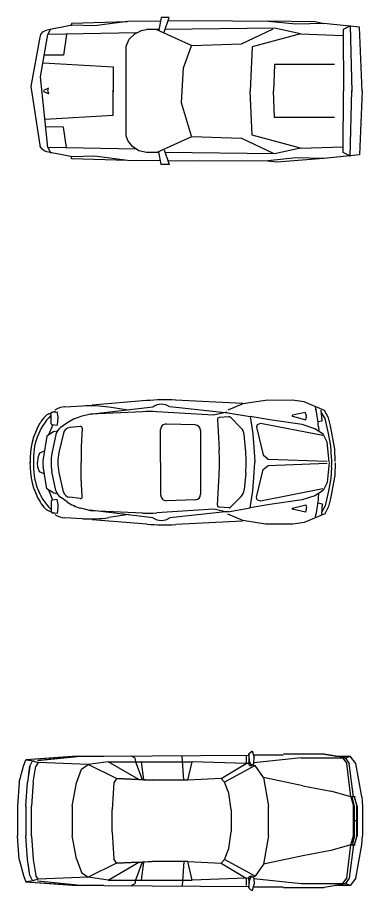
# Model space of a CAD drawing. Extents: x -1266 to 14357, y -142833 to -130751.
# Drawn here: x -1266 to 3426, y -142712 to -130845 of the extents above; entities that cross this region are included whole.
import ezdxf

# ---------------------------------------------------------------- set-up
doc = ezdxf.new("R2010")
doc.units = 0
doc.layers.get('0').update_dxf_attribs({"linetype": 'CONTINUOUS'})
doc.styles.add('DIM', font='txt')

# ---------------------------------------------------------------- blocks, each defined once
blk = doc.blocks.new('OPENCADLIBRARY03')
for p, q in [((-530, -119861), (229, -119841)), ((231, -119839), (-220, -119899)), ((679, -119835), (231, -119839)), ((689, -119785), (655, -119957)), ((796, -119784), (689, -119785)), ((727, -119986), (796, -119784)), ((1175, -119831), (779, -119834)), ((2141, -119838), (1175, -119831)), ((2136, -119831), (2781, -119840)), ((2518, -119876), (2141, -119838)), ((2781, -119840), (2902, -119867)), ((-920, -119982), (-886, -119962)), ((-886, -119962), (-867, -119957)), ((-521, -119888), (-867, -119957)), ((-851, -120017), (-812, -119940)), ((-526, -119863), (-538, -119901)), ((-220, -119899), (-521, -119888)), ((328, -120006), (422, -119961)), ((422, -119961), (487, -119950)), ((657, -119948), (487, -119950)), ((623, -119948), (1105, -120165)), ((2231, -119931), (740, -119947)), ((1782, -120142), (2210, -119938)), ((2581, -120008), (2231, -119931)), ((2902, -119867), (2518, -119876)), ((3384, -119917), (2902, -119867)), ((3262, -119899), (3164, -119948)), ((3164, -119948), (3165, -120788)), ((3258, -119897), (3281, -120789)), ((3420, -120786), (3384, -119917)), ((-959, -120051), (-946, -120014)), ((-953, -120591), (-851, -120017)), ((-946, -120014), (-920, -119982)), ((349, -119995), (-851, -120017)), ((-597, -120016), (-642, -120295)), ((212, -120176), (255, -120081)), ((255, -120081), (328, -120006)), ((2581, -120008), (1925, -120183)), ((2581, -120008), (3164, -120028)), ((212, -121393), (212, -120176)), ((993, -120467), (1102, -120169)), ((1105, -120165), (1782, -120142)), ((1925, -120183), (1897, -120788)), ((-642, -120295), (-898, -120295)), ((-915, -120402), (37, -120455)), ((2227, -120425), (2214, -120786)), ((3043, -120426), (2227, -120425)), ((37, -120455), (35, -120796)), ((964, -120943), (993, -120467)), ((-851, -121552), (-953, -120591)), ((-843, -120744), (-910, -120779)), ((-843, -120824), (-910, -120789)), ((-852, -120782), (-843, -120744)), ((-852, -120787), (-843, -120824)), ((37, -121114), (35, -120772)), ((1925, -121386), (1897, -120781)), ((2227, -121144), (2214, -120783)), ((3164, -121621), (3165, -120780)), ((3258, -121672), (3281, -120779)), ((3420, -120783), (3384, -121652)), ((1102, -121400), (964, -120943)), ((-892, -121165), (37, -121114)), ((3043, -121142), (2227, -121144)), ((-642, -121274), (-880, -121273)), ((-597, -121553), (-642, -121274)), ((2581, -121561), (1925, -121386)), ((235, -121455), (212, -121393)), ((298, -121538), (235, -121455)), ((623, -121621), (1105, -121403)), ((1105, -121403), (1782, -121427)), ((1782, -121427), (2210, -121631)), ((-955, -121536), (-959, -121518)), ((-935, -121571), (-955, -121536)), ((-905, -121598), (-935, -121571)), ((-867, -121612), (-905, -121598)), ((-521, -121680), (-867, -121612)), ((-851, -121552), (-812, -121629)), ((349, -121574), (-851, -121552)), ((385, -121595), (298, -121538)), ((487, -121619), (385, -121595)), ((657, -121621), (487, -121619)), ((689, -121784), (655, -121612)), ((727, -121583), (796, -121784)), ((2231, -121638), (740, -121622)), ((2581, -121561), (2231, -121638)), ((2581, -121561), (3164, -121541)), ((3262, -121669), (3164, -121621)), ((-526, -121706), (-538, -121668)), ((229, -121727), (-530, -121708)), ((-220, -121669), (-521, -121680)), ((231, -121730), (-220, -121669)), ((679, -121734), (231, -121730)), ((1175, -121737), (779, -121734)), ((2141, -121731), (1175, -121737)), ((2259, -121753), (2136, -121738)), ((2518, -121692), (2141, -121731)), ((2902, -121702), (2259, -121753)), ((2902, -121702), (2518, -121692)), ((3384, -121652), (2902, -121702)), ((796, -121784), (689, -121784))]:
    blk.add_line(p, q)
blk.add_lwpolyline([(-959, -121518), (-1080, -120725), (-959, -120051)])
at = {"color": 6, "linetype": 'CONTINUOUS', "style": 'DIM', "text_generation_flag": 4, "flags": 9}
for tag in ['XSIZE', 'YSIZE']:
    blk.add_attdef(tag, (-1080, -120725), '', height=0.5, rotation=0.0003, dxfattribs=at)
blk = doc.blocks.new('OPENCADLIBRARY08')
for p, q in [((17189, -119940), (16448, -120001)), ((18492, -119978), (17584, -119933)), ((18805, -119937), (18497, -119985)), ((19175, -119936), (18805, -119937)), ((19330, -119957), (19175, -119936)), ((19609, -120074), (19330, -119957)), ((15945, -120086), (15913, -120099)), ((16318, -120014), (16078, -120027)), ((17272, -120028), (16417, -120131)), ((16945, -120069), (16674, -120030)), ((18299, -120111), (17505, -120026)), ((18497, -119985), (18292, -120072)), ((19483, -120031), (19491, -120061)), ((19575, -120213), (19564, -120070)), ((19661, -120174), (19609, -120074)), ((15888, -120110), (15859, -120122)), ((15892, -120256), (15892, -120110)), ((15904, -120097), (15974, -120093)), ((16428, -120123), (16296, -120157)), ((17137, -120091), (16428, -120123)), ((18100, -120140), (17328, -120092)), ((18280, -120098), (18100, -120140)), ((18151, -120196), (18175, -120604)), ((18309, -120160), (18174, -120170)), ((18292, -120107), (18595, -120157)), ((18472, -120311), (18329, -120167)), ((18595, -120157), (18633, -120390)), ((18865, -120203), (18595, -120157)), ((19303, -120265), (18865, -120203)), ((19347, -120101), (19172, -120138)), ((19172, -120152), (19353, -120200)), ((19359, -120134), (19347, -120101)), ((19353, -120200), (19361, -120162)), ((19615, -120182), (19564, -120096)), ((19661, -120386), (19615, -120182)), ((19689, -120282), (19661, -120174)), ((15912, -120268), (15857, -120405)), ((15971, -120279), (15903, -120268)), ((16106, -120246), (16016, -120309)), ((16285, -120290), (16144, -120307)), ((16313, -120316), (16300, -120568)), ((17849, -120270), (17458, -120258)), ((18691, -120267), (18683, -120302)), ((18683, -120302), (18775, -120679)), ((18738, -120249), (18691, -120267)), ((19587, -120415), (18738, -120249)), ((19476, -120322), (19303, -120265)), ((19590, -120395), (19476, -120322)), ((19519, -120225), (19575, -120213)), ((19526, -120298), (19530, -120347)), ((19747, -120598), (19689, -120282)), ((15832, -120421), (15781, -120732)), ((15925, -120364), (15832, -120421)), ((15955, -120401), (15902, -120659)), ((15973, -120355), (15925, -120364)), ((16058, -120383), (15997, -120645)), ((17381, -121225), (17380, -120333)), ((17922, -120345), (17923, -121213)), ((18537, -120636), (18515, -120402)), ((18633, -120390), (18652, -120635)), ((19643, -120503), (19590, -120395)), ((19696, -120555), (19661, -120386)), ((19671, -120771), (19643, -120503)), ((19704, -120711), (19696, -120555)), ((15732, -120655), (15708, -120716)), ((15797, -120627), (15732, -120655)), ((16300, -120568), (16300, -120779)), ((18652, -120635), (18661, -120778)), ((18775, -120679), (18843, -120734)), ((19753, -120767), (19747, -120598)), ((15708, -120716), (15705, -120781)), ((15708, -120846), (15705, -120781)), ((16300, -120992), (16300, -120782)), ((18652, -120921), (18661, -120778)), ((18843, -120734), (19646, -120762)), ((18843, -120821), (19646, -120792)), ((19671, -120783), (19643, -121051)), ((19753, -120787), (19748, -120956)), ((15733, -120907), (15708, -120846)), ((15797, -120934), (15733, -120907)), ((15832, -121140), (15781, -120829)), ((15956, -121160), (15902, -120902)), ((16059, -121178), (15998, -120916)), ((18684, -121254), (18776, -120877)), ((18776, -120877), (18843, -120821)), ((19704, -120843), (19696, -120999)), ((16314, -121245), (16300, -120992)), ((18152, -121360), (18175, -120953)), ((18537, -120920), (18515, -121154)), ((18633, -121166), (18652, -120921)), ((19696, -120999), (19662, -121168)), ((19748, -120956), (19690, -121272)), ((15926, -121197), (15832, -121140)), ((19587, -121139), (18739, -121306)), ((19643, -121051), (19591, -121160)), ((15913, -121293), (15858, -121156)), ((15974, -121206), (15926, -121197)), ((16107, -121315), (16017, -121252)), ((16286, -121271), (16145, -121254)), ((18473, -121245), (18330, -121390)), ((18596, -121399), (18633, -121166)), ((18692, -121289), (18684, -121254)), ((19477, -121233), (19304, -121290)), ((19591, -121160), (19477, -121233)), ((19527, -121256), (19531, -121207)), ((19662, -121168), (19616, -121372)), ((19690, -121272), (19662, -121381)), ((15893, -121305), (15893, -121452)), ((15972, -121282), (15904, -121293)), ((17850, -121288), (17459, -121300)), ((18310, -121397), (18175, -121387)), ((18866, -121352), (18596, -121399)), ((18739, -121306), (18692, -121289)), ((19304, -121290), (18866, -121352)), ((19173, -121403), (19354, -121355)), ((19354, -121355), (19362, -121392)), ((19521, -121329), (19577, -121342)), ((19577, -121342), (19565, -121485)), ((19616, -121372), (19565, -121459)), ((19662, -121381), (19611, -121480)), ((15889, -121452), (15860, -121439)), ((15905, -121464), (15976, -121469)), ((15946, -121475), (15914, -121462)), ((16429, -121438), (16297, -121403)), ((17273, -121531), (16419, -121430)), ((17138, -121468), (16429, -121438)), ((16946, -121490), (16676, -121530)), ((18101, -121417), (17329, -121466)), ((18301, -121446), (17506, -121532)), ((18282, -121458), (18101, -121417)), ((18293, -121450), (18596, -121399)), ((18499, -121571), (18293, -121485)), ((19348, -121454), (19174, -121417)), ((19611, -121480), (19331, -121597)), ((19360, -121420), (19348, -121454)), ((19485, -121523), (19492, -121493)), ((16319, -121547), (16079, -121534)), ((17191, -121619), (16449, -121559)), ((18494, -121578), (17586, -121625)), ((18807, -121619), (18499, -121571)), ((19177, -121619), (18807, -121619)), ((19331, -121597), (19177, -121619))]:
    blk.add_line(p, q)
for centre, radius, start, end in [((17436, -122930), 3000, 87.1678, 94.7177), ((16092, -120306), 280, 92.9306, 122.783), ((16416, -121811), 1800, 81.7454, 93.1132), ((17390, -120193), 203, 55.336, 125.4638), ((18030, -120404), 1500, 4.0319, 13.1964), ((16484, -120724), 834, 135.5935, 183.8679), ((16110, -120462), 429, 133.7293, 149.6553), ((15917, -120260), 150, 112.9116, 133.7293), ((15905, -120110), 12.5, 93.7825, 180.113), ((15627, -120179), 358, 343.7595, 14.0169), ((16450, -120737), 600, 104.8579, 125.0429), ((17217, -121889), 1800, 86.4893, 92.5638), ((18176, -120195), 25, 94.3979, 183.3874), ((18311, -120185), 25, 44.8083, 94.3979), ((19174, -120145), 7.5, 102.0005, 255.153), ((19312, -120152), 50, 347.5746, 20.1342), ((16599, -120748), 996, 149.6553, 182.0435), ((15905, -120256), 12.5, 180.113, 260.5053), ((16102, -120432), 150, 125.0429, 168.3436), ((16155, -120406), 100, 96.737, 166.9903), ((16288, -120315), 25, 356.9979, 96.737), ((17455, -120333), 75, 88.2929, 180.1885), ((17847, -120345), 75, 0.1141, 88.2929), ((18365, -120416), 150, 5.4916, 44.8083), ((16490, -120780), 600, 168.3436, 191.7694), ((16582, -120780), 600, 166.9903, 193.1226), ((15180, -120781), 3000, 356.7256, 3.3874), ((17044, -120780), 1500, 354.6214, 5.4916), ((16599, -120812), 996, 178.0694, 210.4577), ((16484, -120836), 834, 176.2451, 224.5195), ((16077, -120780), 300, 170.7246, 189.3883), ((18506, -120778), 1200, 356.8942, 3.2188), ((18366, -121140), 150, 315.3046, 354.6214), ((16103, -121129), 150, 191.7694, 235.07), ((16156, -121155), 100, 193.1226, 263.376), ((16289, -121246), 25, 263.376, 3.115), ((17456, -121225), 75, 179.9245, 271.8201), ((17848, -121213), 75, 271.8201, 359.9989), ((18031, -121154), 1500, 346.9166, 356.0811), ((16110, -121099), 429, 210.4577, 226.3836), ((15906, -121305), 12.5, 99.6077, 180), ((15628, -121383), 358, 346.0961, 16.3535), ((16450, -120823), 600, 235.07, 255.2551), ((18177, -121362), 25, 176.7256, 265.7151), ((18312, -121372), 25, 265.7151, 315.3046), ((15918, -121301), 150, 226.3836, 247.2014), ((15906, -121452), 12.5, 180, 266.3304), ((16093, -121254), 280, 237.3299, 267.1824), ((17215, -119670), 1800, 267.5491, 273.6237), ((19175, -121410), 7.5, 104.96, 258.1125), ((19313, -121403), 50, 339.9787, 12.5384), ((16414, -119749), 1800, 266.9998, 278.3676), ((17432, -118629), 3000, 265.3952, 272.9452), ((17391, -121366), 203, 234.6492, 304.7769)]:
    blk.add_arc(centre, radius, start, end)
at = {"linetype": 'CONTINUOUS', "style": 'DIM', "flags": 9}
for tag in ['XSIZE', 'YSIZE']:
    blk.add_attdef(tag, (19753, -120767), '', height=0.5, rotation=180, dxfattribs=at)
blk = doc.blocks.new('OPENCADLIBRARY12')
for p, q in [((41134, -120563), (41167, -120529)), ((41182, -120534), (41205, -120612)), ((38066, -120732), (38099, -120644)), ((38800, -120594), (38099, -120644)), ((38845, -120594), (38099, -120644)), ((38099, -120644), (38212, -120656)), ((38156, -120732), (38190, -120657)), ((38190, -120657), (38269, -120682)), ((38259, -120653), (38845, -120594)), ((38262, -120653), (38259, -120654)), ((38755, -120607), (38262, -120653)), ((38845, -120594), (38755, -120607)), ((38791, -120602), (38794, -120599)), ((38800, -120594), (39162, -120594)), ((39219, -120670), (38948, -120707)), ((39162, -120594), (41131, -120579)), ((39219, -120670), (40361, -120670)), ((39635, -120911), (39219, -120670)), ((39581, -120619), (39535, -120594)), ((39581, -120619), (39592, -120670)), ((39592, -120670), (39682, -120913)), ((39705, -120914), (39671, -120670)), ((40248, -120921), (40225, -120595)), ((40304, -120921), (40361, -120670)), ((41096, -120695), (40361, -120670)), ((41096, -120594), (41096, -120695)), ((41144, -120679), (41131, -120566)), ((41131, -120571), (41131, -120679)), ((41144, -120679), (41131, -120679)), ((41142, -120722), (41131, -120679)), ((41169, -120721), (41144, -120679)), ((41144, -120679), (41169, -120722)), ((41195, -120578), (41597, -120575)), ((41201, -120693), (41205, -120612)), ((41842, -120619), (41201, -120684)), ((42158, -120569), (41604, -120569)), ((41842, -120619), (42464, -120619)), ((42292, -120592), (42158, -120569)), ((42158, -120569), (42294, -120592)), ((42442, -120618), (42294, -120592)), ((42294, -120594), (42294, -120592)), ((42305, -120594), (42509, -120594)), ((42407, -120619), (42464, -120695)), ((42442, -120618), (42441, -120619)), ((42441, -120619), (42498, -120695)), ((42454, -120618), (42509, -120594)), ((42588, -120695), (42509, -120594)), ((38009, -120946), (38066, -120732)), ((38156, -120732), (38122, -120946)), ((38134, -120872), (38156, -120732)), ((38201, -120946), (38235, -120732)), ((38269, -120682), (38235, -120732)), ((38948, -120707), (38269, -120682)), ((38789, -120959), (38857, -120770)), ((38857, -120770), (38948, -120707)), ((39332, -120896), (38948, -120707)), ((40757, -120896), (41096, -120695)), ((41220, -120720), (40802, -120946)), ((41134, -120691), (41096, -120695)), ((41137, -120703), (41096, -120695)), ((41142, -120722), (41168, -120721)), ((41168, -120721), (41169, -120721)), ((41169, -120722), (41197, -120700)), ((41181, -120712), (41220, -120720)), ((41333, -120883), (41220, -120720)), ((42520, -121147), (42464, -120695)), ((42554, -121147), (42498, -120695)), ((42667, -121147), (42588, -120695)), ((38134, -120872), (38133, -120874)), ((39332, -120896), (39298, -120959)), ((39818, -120921), (39332, -120896)), ((39332, -120896), (39637, -120912)), ((39637, -120912), (39635, -120911)), ((39637, -120912), (39682, -120913)), ((39682, -120913), (39705, -120914)), ((39705, -120914), (39818, -120921)), ((40757, -120896), (40304, -120921)), ((40802, -120946), (40757, -120896)), ((41864, -120996), (41333, -120883)), ((41333, -120883), (41401, -121273)), ((38009, -120946), (37986, -121273)), ((38099, -121273), (38122, -120946)), ((38201, -120946), (38179, -121273)), ((38732, -121273), (38789, -120959)), ((39298, -120959), (39286, -121097)), ((40304, -120921), (39818, -120921)), ((40858, -121097), (40802, -120946)), ((41864, -120996), (42249, -121072)), ((39286, -121097), (39275, -121323)), ((40892, -121323), (40858, -121097)), ((42520, -121147), (42249, -121072)), ((42520, -121147), (42554, -121273)), ((42577, -121147), (42520, -121147)), ((42571, -121273), (42537, -121147)), ((42566, -121147), (42599, -121273)), ((42605, -121273), (42571, -121147)), ((42667, -121147), (42679, -121273)), ((37986, -121273), (37986, -121675)), ((38099, -121273), (38099, -121675)), ((38179, -121675), (38179, -121273)), ((38732, -121273), (38732, -121675)), ((41401, -121675), (41401, -121273)), ((42554, -121675), (42554, -121273)), ((42571, -121675), (42571, -121273)), ((42599, -121675), (42599, -121273)), ((42605, -121273), (42605, -121675)), ((42679, -121273), (42679, -121675)), ((39275, -121624), (39275, -121323)), ((40892, -121323), (40892, -121624)), ((42605, -121473), (42554, -121473)), ((39275, -121624), (39286, -121850)), ((40858, -121850), (40892, -121624)), ((38009, -122001), (37986, -121675)), ((38122, -122001), (38099, -121675)), ((38179, -121675), (38201, -122001)), ((38789, -121989), (38732, -121675)), ((41401, -121675), (41333, -122064)), ((42520, -121800), (42554, -121675)), ((42571, -121675), (42537, -121800)), ((42599, -121675), (42566, -121800)), ((42571, -121800), (42605, -121675)), ((42667, -121800), (42679, -121675)), ((39286, -121850), (39298, -121989)), ((40802, -122001), (40858, -121850)), ((42520, -121800), (42249, -121876)), ((42464, -122252), (42520, -121800)), ((42554, -121800), (42498, -122252)), ((42520, -121800), (42577, -121800)), ((42588, -122252), (42667, -121800)), ((41864, -121951), (41333, -122064)), ((42249, -121876), (41864, -121951)), ((38009, -122001), (38066, -122215)), ((38156, -122215), (38122, -122001)), ((38133, -122073), (38134, -122075)), ((38156, -122215), (38134, -122075)), ((38201, -122001), (38235, -122215)), ((38789, -121989), (38857, -122177)), ((39332, -122051), (38948, -122240)), ((39219, -122278), (39635, -122036)), ((39332, -122051), (39298, -121989)), ((39332, -122051), (39818, -122026)), ((39637, -122035), (39332, -122051)), ((39682, -122034), (39592, -122278)), ((39637, -122035), (39682, -122034)), ((39671, -122278), (39705, -122033)), ((39705, -122033), (39682, -122034)), ((39818, -122026), (39705, -122033)), ((40304, -122026), (39818, -122026)), ((40248, -122026), (40225, -122356)), ((40304, -122026), (40757, -122051)), ((40361, -122278), (40304, -122026)), ((40757, -122051), (40802, -122001)), ((40757, -122051), (41096, -122252)), ((41220, -122227), (40802, -122001)), ((41333, -122064), (41220, -122227)), ((38066, -122215), (38099, -122303)), ((38156, -122215), (38190, -122290)), ((38269, -122265), (38235, -122215)), ((38857, -122177), (38948, -122240)), ((38212, -122291), (38099, -122303)), ((38099, -122303), (38845, -122353)), ((38099, -122303), (38800, -122353)), ((38269, -122265), (38190, -122290)), ((38262, -122294), (38259, -122293)), ((38845, -122353), (38259, -122294)), ((38755, -122341), (38262, -122294)), ((38948, -122240), (38269, -122265)), ((38845, -122353), (38755, -122341)), ((39219, -122278), (38948, -122240)), ((39219, -122278), (40361, -122278)), ((39581, -122328), (39535, -122353)), ((39592, -122278), (39581, -122328)), ((41096, -122252), (40361, -122278)), ((41096, -122252), (41137, -122244)), ((41096, -122252), (41096, -122353)), ((41134, -122256), (41096, -122252)), ((41131, -122269), (41142, -122225)), ((41131, -122269), (41131, -122377)), ((41131, -122381), (41144, -122269)), ((41144, -122269), (41131, -122269)), ((41142, -122225), (41168, -122226)), ((41144, -122269), (41169, -122225)), ((41169, -122227), (41144, -122269)), ((41168, -122226), (41169, -122227)), ((41197, -122247), (41169, -122225)), ((41181, -122235), (41220, -122227)), ((41182, -122414), (41205, -122336)), ((41201, -122255), (41205, -122336)), ((41842, -122328), (41201, -122263)), ((42464, -122328), (41842, -122328)), ((42442, -122330), (42294, -122355)), ((42407, -122328), (42464, -122252)), ((42442, -122329), (42439, -122330)), ((42498, -122252), (42441, -122328)), ((42509, -122353), (42454, -122329)), ((42588, -122252), (42509, -122353)), ((38794, -122348), (38791, -122345)), ((39162, -122353), (38800, -122353)), ((39162, -122353), (41131, -122368)), ((41134, -122384), (41167, -122418)), ((41195, -122369), (41597, -122372)), ((41604, -122378), (42158, -122378)), ((42294, -122355), (42158, -122378)), ((42294, -122355), (42294, -122353)), ((42509, -122353), (42307, -122353))]:
    blk.add_line(p, q)
for points in [[(41167, -120529), (41168, -120528), (41170, -120527), (41172, -120527), (41174, -120527), (41175, -120527), (41177, -120528), (41179, -120529), (41180, -120530), (41181, -120532), (41182, -120534)], [(41131, -120571), (41132, -120569), (41132, -120567), (41133, -120565), (41134, -120563)], [(41201, -120693), (41201, -120694), (41200, -120696), (41199, -120698), (41198, -120699), (41197, -120700)], [(41197, -122247), (41198, -122249), (41199, -122250), (41200, -122252), (41201, -122253), (41201, -122255)], [(41134, -122384), (41133, -122383), (41132, -122381), (41132, -122379), (41131, -122377)], [(41182, -122414), (41181, -122416), (41180, -122417), (41179, -122419), (41177, -122420), (41175, -122421), (41174, -122421), (41172, -122421), (41170, -122420), (41168, -122419), (41167, -122418)]]:
    blk.add_lwpolyline(points)
at = {"text_generation_flag": 4, "width": 0.72, "flags": 9}
for tag in ['XSIZE', 'YSIZE']:
    blk.add_attdef(tag, (40249, -121479), '', height=0.5, dxfattribs=at)

msp = doc.modelspace()

# ---------------------------------------------------------------- block references
for name, p in [('OPENCADLIBRARY03', (0, -11061)), ('OPENCADLIBRARY08', (-16699, -16113)), ('OPENCADLIBRARY12', (-39252, -20291))]:
    msp.add_blockref(name, p)

doc.saveas('drawing.dxf')
